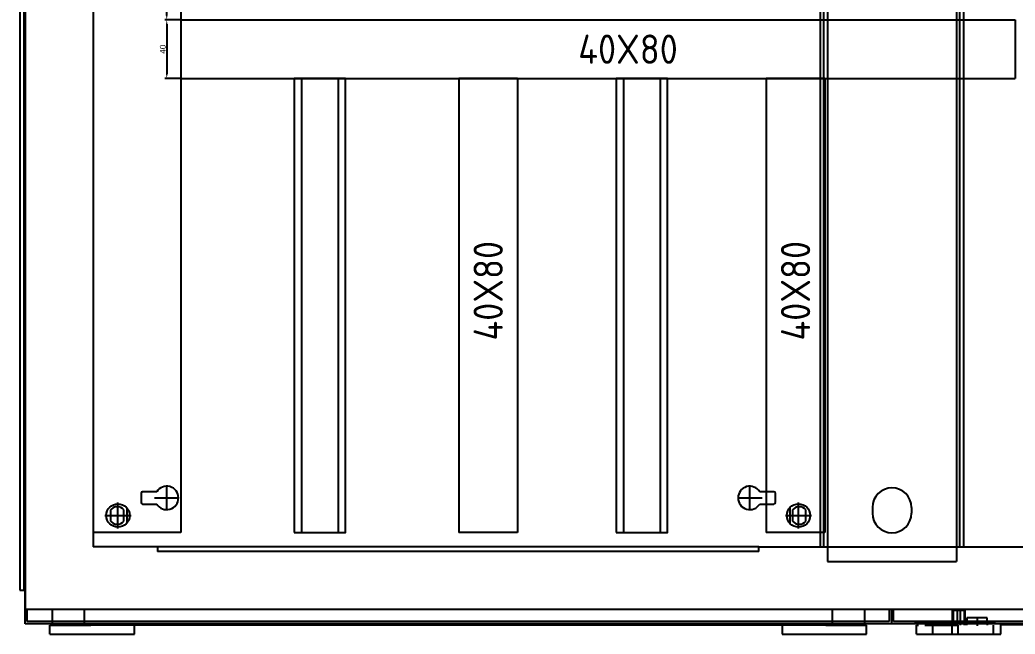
# Model space of a CAD drawing. Header units: millimetres. Extents: x 0 to 69574, y -5 to 41746.
# Drawn here: x 45240 to 45920, y 18760 to 19179 of the extents above; entities that cross this region are included whole.
import ezdxf

# ---------------------------------------------------------------- set-up
doc = ezdxf.new("R2010")
doc.units = ezdxf.units.MM
doc.layers.add('! NO PLOT !', color=7, linetype='Continuous', true_color=0xff75dd, plot=False)
doc.layers.add('000-PI-Oprema', color=30, linetype='Continuous', lineweight=5)
for name, color, linetype in [('000-PI-ORMAR', 2, 'Continuous'), ('002-PI-Kabelska kanalica', 150, 'Continuous'), ('004-PI-DIN Šina', 3, 'Continuous')]:
    doc.layers.add(name, color=color, linetype=linetype)
doc.styles.add('PI0', font='isocpeur.ttf', dxfattribs={"width": 0.9})
doc.styles.get("Standard").update_dxf_attribs({"font": 'arial.ttf'})
doc.dimstyles.new('ISO-25', dxfattribs={"dimtxt": 4, "dimasz": 3, "dimexe": 1.25, "dimexo": 0.625, "dimtad": 1, "dimtxsty": 'Standard', "dimcen": 3, "dimadec": 0, "dimazin": 0, "dimtfac": 1, "dimtmove": 0, "dimatfit": 3, "dimfxl": 1, "dimarcsym": 0})

# ---------------------------------------------------------------- blocks, each defined once
blk = doc.blocks.new('8606.000_montažna')
at = {"layer": '! NO PLOT !'}
for p, q in [((51182.39, 38449.42), (51182.39, 36559.42)), ((50733.69, 36584.52), (50733.69, 36601.32)), ((51132.09, 36584.52), (51132.09, 36601.32)), ((50716.19, 36596.12), (50716.19, 36589.72)), ((50726.89, 36597.12), (50717.19, 36597.12)), ((50725.29, 36592.92), (50742.09, 36592.92)), ((51123.69, 36592.92), (51140.49, 36592.92)), ((51148.59, 36597.12), (51138.9, 36597.12)), ((51149.59, 36589.72), (51149.59, 36596.12)), ((50695.39, 36584.89), (50695.39, 36576.95)), ((50700.39, 36572.52), (50700.39, 36589.32)), ((50704.39, 36576.95), (50704.39, 36584.89)), ((50706.39, 36586.21), (50706.39, 36575.63)), ((50717.19, 36588.72), (50726.89, 36588.72)), ((51138.9, 36588.72), (51148.59, 36588.72)), ((51159.39, 36586.21), (51159.39, 36575.63)), ((51161.39, 36584.89), (51161.39, 36576.95)), ((51165.39, 36572.52), (51165.39, 36589.32)), ((51170.39, 36576.95), (51170.39, 36584.89)), ((50691.99, 36580.92), (50708.79, 36580.92)), ((51156.99, 36580.92), (51173.79, 36580.92))]:
    blk.add_line(p, q, dxfattribs=at)
for centre in [(50700.39, 36580.92), (51165.39, 36580.92)]:
    blk.add_circle(centre, 8, dxfattribs=at)
for centre, radius, start, end in [((50733.69, 36592.92), 8, 211.66824, 148.33176), ((51132.09, 36592.92), 8, 31.66824, 328.33176), ((50717.19, 36596.12), 1, 90, 180), ((51148.59, 36596.12), 1, 0, 90), ((50699.89, 36580.92), 6, 41.40962, 138.59038), ((50717.19, 36589.72), 1, 180, 270), ((51148.59, 36589.72), 1, 270, 0), ((51165.89, 36580.92), 6, 41.40962, 138.59038), ((50699.89, 36580.92), 6, 221.40962, 318.59038), ((51165.89, 36580.92), 6, 221.40962, 318.59038)]:
    blk.add_arc(centre, radius, start, end, dxfattribs=at)
at = {"layer": '000-PI-ORMAR'}
for p, q in [((50683.39, 38449.42), (50683.39, 36559.42)), ((50727.39, 36559.42), (50683.39, 36559.42)), ((51138.39, 36559.42), (50727.39, 36559.42)), ((50727.39, 36559.42), (50727.39, 36556.42)), ((51138.39, 36559.42), (51182.39, 36559.42)), ((51138.39, 36556.42), (51138.39, 36559.42)), ((51138.39, 36556.42), (50727.39, 36556.42))]:
    blk.add_line(p, q, dxfattribs=at)
blk = doc.blocks.new('*U1086')
at = {"layer": '002-PI-Kabelska kanalica'}
for p, q in [((-20, 470), (20, 470)), ((-20, -100), (-20, 470)), ((20, -100), (20, 470)), ((-20, -100), (20, -100))]:
    blk.add_line(p, q, dxfattribs=at)
blk = doc.blocks.new('*D726')
at = {"layer": '! NO PLOT !', "color": 0, "lineweight": -2, "ltscale": 0.25, "transparency": 16777216}
for p, q in [((45349.86, 19399.4), (45339.57, 19399.4)), ((45340.82, 19182.4), (45340.82, 19396.4)), ((45349.86, 19179.4), (45339.57, 19179.4))]:
    blk.add_line(p, q, dxfattribs=at)
at = {"layer": '! NO PLOT !', "color": 0, "ltscale": 0.25, "transparency": 16777216}
for points in [[(45340.32, 19396.4), (45341.32, 19396.4), (45340.82, 19399.4)], [(45340.32, 19182.4), (45341.32, 19182.4), (45340.82, 19179.4)]]:
    blk.add_solid(points, dxfattribs=at)
at = {"layer": 'Defpoints', "color": 0, "ltscale": 0.25, "transparency": 16777216}
for p in [(45340.82, 19399.4), (45350.48, 19399.4), (45350.48, 19179.4)]:
    blk.add_point(p, dxfattribs=at)
at = {"layer": '! NO PLOT !', "color": 0, "ltscale": 0.25, "transparency": 16777216, "insert": (45338.15, 19289.4), "char_height": 4, "attachment_point": 5, "rotation": 90}
blk.add_mtext('220', dxfattribs=at)
blk = doc.blocks.new('*D736')
at = {"layer": '! NO PLOT !', "color": 0, "lineweight": -2, "ltscale": 0.25, "transparency": 16777216}
for p, q in [((45349.86, 19179.4), (45339.57, 19179.4)), ((45340.82, 19176.4), (45340.82, 19142.4)), ((45349.86, 19139.4), (45339.57, 19139.4))]:
    blk.add_line(p, q, dxfattribs=at)
at = {"layer": '! NO PLOT !', "color": 0, "ltscale": 0.25, "transparency": 16777216}
for points in [[(45340.32, 19176.4), (45341.32, 19176.4), (45340.82, 19179.4)], [(45340.32, 19142.4), (45341.32, 19142.4), (45340.82, 19139.4)]]:
    blk.add_solid(points, dxfattribs=at)
at = {"layer": 'Defpoints', "color": 0, "ltscale": 0.25, "transparency": 16777216}
for p in [(45350.48, 19179.4), (45340.82, 19139.4), (45350.48, 19139.4)]:
    blk.add_point(p, dxfattribs=at)
at = {"layer": '! NO PLOT !', "color": 0, "ltscale": 0.25, "transparency": 16777216, "insert": (45338.15, 19159.4), "char_height": 4, "attachment_point": 5, "rotation": 90}
blk.add_mtext('40', dxfattribs=at)
blk = doc.blocks.new('*U1408')
at = {"layer": '002-PI-Kabelska kanalica'}
for p, q in [((-20, 1510), (40, 1510)), ((-20, -100), (-20, 1510)), ((40, -100), (40, 1510))]:
    blk.add_line(p, q, dxfattribs=at)
blk = doc.blocks.new('spojnica')
at = {"layer": '! NO PLOT !', "transparency": 33554687}
for p, q in [((44763.49, 28809.4), (44763.49, 26919.4)), ((44768.49, 28811.5), (44768.49, 26919.4)), ((44856.49, 28811.5), (44856.49, 26919.4)), ((44861.49, 28809.4), (44861.49, 26919.4)), ((44799.13, 26946.4), (44799.13, 26942.4)), ((44825.86, 26946.4), (44825.86, 26942.4))]:
    blk.add_line(p, q, dxfattribs=at)
for centre, start, end in [((44812.49, 26946.4), 0, 180), ((44812.49, 26942.4), 180, 0)]:
    blk.add_arc(centre, 13.36, start, end, dxfattribs=at)
at = {"layer": '000-PI-ORMAR', "transparency": 33554687}
for p, q in [((44763.49, 26919.4), (44861.49, 26919.4)), ((44768.49, 26919.4), (44768.49, 26909.4)), ((44856.49, 26919.4), (44856.49, 26909.4)), ((44768.49, 26909.4), (44856.49, 26909.4))]:
    blk.add_line(p, q, dxfattribs=at)
at = {"layer": '000-PI-ORMAR', "ltscale": 0.25, "transparency": 33554687}
blk.add_line((44861.98, 26919.4), (44861.98, 26919.4), dxfattribs=at)
blk = doc.blocks.new('montažnaa')
at = {"layer": '! NO PLOT !'}
blk.add_line((46568.64, 28809.4), (46568.64, 26919.4), dxfattribs=at)
at = {"layer": '000-PI-ORMAR', "ltscale": 0.25}
for p, q in [((46568.64, 26919.4), (46634.64, 26919.4)), ((46571.64, 26919.4), (46571.64, 26919.4))]:
    blk.add_line(p, q, dxfattribs=at)
blk = doc.blocks.new('*U493')
at = {"layer": '004-PI-DIN Šina'}
blk.add_lwpolyline([(310, -17.5), (310, 17.5), (0, 17.5), (0, -17.5)], close=True, dxfattribs=at)
for points in [[(0, 12.5), (310, 12.5)], [(0, -12.5), (310, -12.5)]]:
    blk.add_lwpolyline(points, dxfattribs=at)
blk = doc.blocks.new('*U1411')
at = {"layer": '002-PI-Kabelska kanalica'}
for p, q in [((-20, 210), (20, 210)), ((-20, -100), (-20, 210)), ((20, -100), (20, 210)), ((-20, -100), (20, -100))]:
    blk.add_line(p, q, dxfattribs=at)

msp = doc.modelspace()

# ---------------------------------------------------------------- linework, layer by layer
at = {"layer": '! NO PLOT !', "ltscale": 0.25}
for p, q in [((45350.483, 19399.404), (45350.483, 19179.404)), ((45350.483, 19139.404), (45350.483, 18919.404))]:
    msp.add_line(p, q, dxfattribs=at)
at = {"layer": '! NO PLOT !'}
for p, q in [((45307.483, 18831.979), (45307.483, 18849.829)), ((45772.483, 18831.979), (45772.483, 18849.829)), ((45298.558, 18840.904), (45316.408, 18840.904)), ((45763.558, 18840.904), (45781.408, 18840.904))]:
    msp.add_line(p, q, dxfattribs=at)
at = {"layer": '000-PI-ORMAR'}
for p, q in [((45243.995, 20761.404), (45243.995, 18776.904)), ((45240.483, 20740.904), (45240.483, 18789.904)), ((45243.201, 20740.904), (45243.201, 18789.904)), ((45243.983, 18789.904), (45243.983, 20740.766)), ((45240.483, 18789.904), (45243.995, 18789.904)), ((45243.983, 18766.904), (45243.983, 18789.904)), ((45243.995, 18776.904), (45835.995, 18776.904)), ((45245.483, 18768.404), (45245.483, 18776.904)), ((45262.483, 18776.904), (45262.483, 18765.904)), ((45284.483, 18776.904), (45284.483, 18765.904)), ((45795.483, 18776.904), (45795.483, 18765.904)), ((45817.483, 18776.904), (45817.483, 18765.904)), ((45834.483, 18776.904), (45834.483, 18768.404)), ((45835.983, 18776.904), (45835.983, 18766.904)), ((45835.995, 18776.904), (46227.995, 18776.904)), ((45837.483, 18768.404), (45837.483, 18776.904)), ((45877.498, 18776.324), (45877.498, 18765.904)), ((45877.498, 18776.324), (45886.398, 18776.324)), ((45878.164, 18776.324), (45878.164, 18765.904)), ((45881.006, 18776.324), (45881.006, 18765.904)), ((45882.891, 18776.324), (45882.891, 18765.904)), ((45885.733, 18776.324), (45885.733, 18765.904)), ((45886.398, 18765.904), (45886.398, 18776.324)), ((45262.483, 18768.404), (45245.483, 18768.404)), ((45817.483, 18768.404), (45262.483, 18768.404)), ((45834.483, 18768.404), (45817.483, 18768.404)), ((45854.483, 18768.404), (45837.483, 18768.404)), ((46209.483, 18768.404), (45854.483, 18768.404)), ((45887.432, 18770.904), (45887.214, 18765.904)), ((45901.496, 18770.904), (45887.432, 18770.904)), ((45894.464, 18771.154), (45894.464, 18765.654)), ((45901.714, 18765.904), (45901.496, 18770.904)), ((45262.483, 18766.904), (45243.983, 18766.904)), ((45261.021, 18765.904), (45262.483, 18765.904)), ((45261.021, 18759.904), (45261.021, 18765.904)), ((45817.483, 18766.904), (45262.483, 18766.904)), ((45262.483, 18765.904), (45266.74, 18765.904)), ((45266.74, 18765.904), (45288.852, 18765.904)), ((45791.113, 18765.904), (45288.852, 18765.904)), ((45318.672, 18759.904), (45318.672, 18765.904)), ((45761.293, 18765.904), (45761.293, 18759.904)), ((45791.113, 18765.904), (45813.225, 18765.904)), ((45813.225, 18765.904), (45817.483, 18765.904)), ((45835.983, 18766.904), (45817.483, 18766.904)), ((45817.483, 18765.904), (45818.944, 18765.904)), ((45818.944, 18759.904), (45818.944, 18765.904)), ((45854.483, 18766.904), (45835.983, 18766.904)), ((45911.255, 18766.904), (45849.983, 18766.904)), ((45852.197, 18767.904), (45852.197, 18766.904)), ((45906.456, 18767.904), (45852.197, 18767.904)), ((45853.021, 18765.904), (45854.483, 18765.904)), ((45853.021, 18759.904), (45853.021, 18765.904)), ((46209.483, 18766.904), (45854.483, 18766.904)), ((45858.74, 18765.904), (45880.852, 18765.904)), ((45864.291, 18759.904), (45864.291, 18765.904)), ((45877.416, 18759.904), (45877.416, 18765.904)), ((45881.526, 18759.904), (45881.526, 18765.904)), ((45905.709, 18759.904), (45905.709, 18765.904)), ((45906.456, 18767.904), (45906.456, 18766.904)), ((45909.983, 18766.404), (46153.983, 18766.404)), ((45910.672, 18759.904), (45910.672, 18765.904)), ((46152.71, 18766.904), (45911.255, 18766.904)), ((45261.021, 18759.904), (45318.672, 18759.904)), ((45761.293, 18759.904), (45818.944, 18759.904)), ((45853.021, 18759.904), (45910.672, 18759.904))]:
    msp.add_line(p, q, dxfattribs=at)
at = {"layer": '000-PI-ORMAR', "transparency": 33554508}
msp.add_line((45786.995, 18819.404), (45884.995, 18819.404), dxfattribs=at)

# ---------------------------------------------------------------- block references
for name, p, rotation in [('*U1408', (45330.483, 20339.404), 180), ('*U1086', (45450.483, 19159.404), 270), ('*U493', (45445.483, 19139.404), 270), ('*U1411', (45560.483, 19039.404), 180), ('*U493', (45665.483, 19139.404), 270), ('*U1411', (45770.483, 19039.404), 180)]:
    msp.add_blockref(name, p, dxfattribs=dict(rotation=rotation))
at = {"layer": '000-PI-Oprema'}
for name, p in [('8606.000_montažna', (-5392.912, -17740.014)), ('spojnica', (1023.847, -8100)), ('montažnaa', (-686.158, -8100))]:
    msp.add_blockref(name, p, dxfattribs=at)

# ---------------------------------------------------------------- texts
at = {"insert": (45655.983, 19159.404), "char_height": 20, "width": 16.78721, "attachment_point": 5, "style": 'PI0'}
msp.add_mtext('{\\fISOCPEUR|b0|i0|c238|p34;40}X{\\fISOCPEUR|b0|i0|c238|p34;8}0', dxfattribs=at)
at = {"char_height": 20, "width": 16.78721, "attachment_point": 5, "rotation": 90, "style": 'PI0'}
for insert in [(45560.483, 18994.404), (45770.483, 18994.404)]:
    msp.add_mtext('{\\fISOCPEUR|b0|i0|c238|p34;4}0X{\\fISOCPEUR|b0|i0|c238|p34;8}0', dxfattribs=dict(at, insert=insert))

# ---------------------------------------------------------------- dimensions: what is measured, and where the dimension line sits
at = {"layer": '! NO PLOT !', "ltscale": 0.25}
for base, p2, picture, middle in [((45340.82, 19399.404), (45350.483, 19399.404), '*D726', (45338.153, 19289.404)), ((45340.82, 19139.404), (45350.483, 19139.404), '*D736', (45338.153, 19159.404))]:
    dim = msp.add_linear_dim(base=base, p1=(45350.483, 19179.404), p2=p2, angle=90, dimstyle='ISO-25', dxfattribs=at)
    dim.commit()
    dim.dimension.update_dxf_attribs({"geometry": picture, "text_midpoint": middle})

doc.saveas('drawing.dxf')
